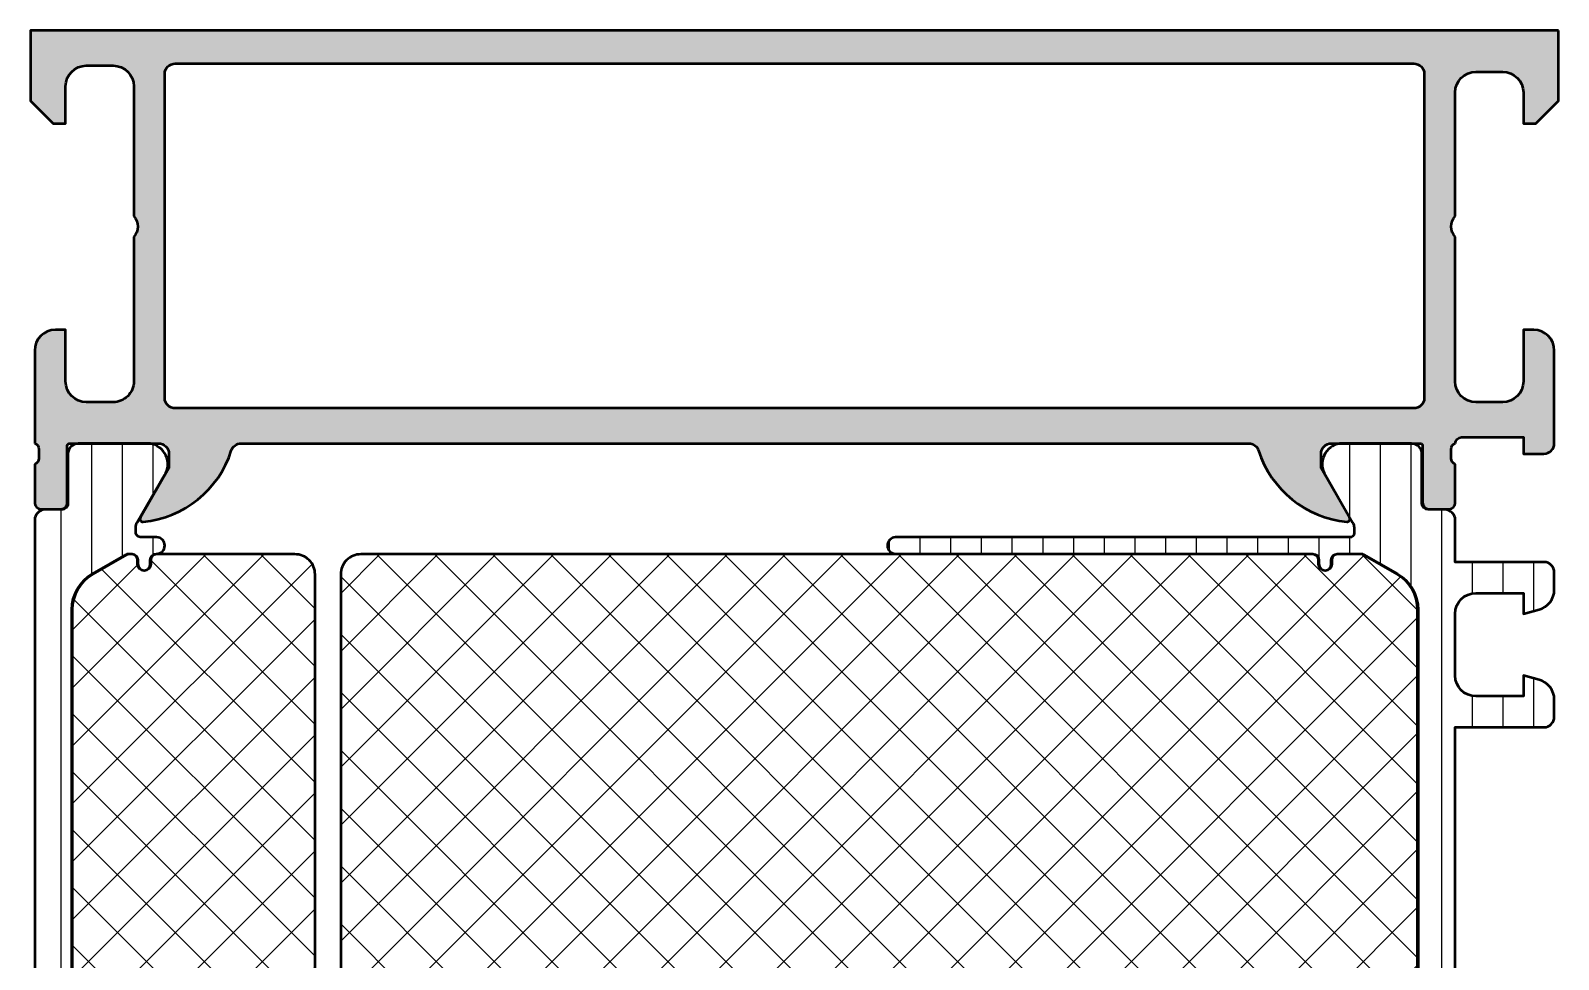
# Model space of a CAD drawing. Extents: x 0 to 125, y 0 to 90.
# Drawn here: x 0 to 74, y 45 to 90 of the extents above; entities that cross this region are included whole.
import ezdxf

# ---------------------------------------------------------------- set-up
doc = ezdxf.new("R2010")
doc.units = 0
for name, color, linetype, lineweight in [('0S-Alu contour', 7, 'Continuous', 50), ('0S-Alu hatch', 252, 'Continuous', 25), ('0S-Plastic contour', 254, 'Continuous', 50), ('0S-Plastic hatch', 253, 'Continuous', 25), ('0S-PT contour', 91, 'Continuous', 50), ('0S-PT hatch', 103, 'Continuous', 25)]:
    doc.layers.add(name, color=color, linetype=linetype, lineweight=lineweight)
pattern_1 = [(135, (0, 0), (-1.403165018917055, -1.403165018917055), []), (225, (0, 0), (1.403165018917055, -1.403165018917055), [])]
pattern_2 = [(90, (0, 0), (-1.4859, 0), [])]

# ---------------------------------------------------------------- blocks, each defined once
blk = doc.blocks.new('442250__46EB0185_D9AA_44B8_A478_DDF43CB1D770_')
at = {"layer": '0S-PT hatch'}
h = blk.add_hatch(dxfattribs=at)
h.set_pattern_fill('ANSI37', color=256, scale=0.625, angle=90, style=0)
h.set_pattern_definition(pattern_1)
edge = h.paths.add_edge_path()
edge.add_line((48.46373916375567, 64.63029503339224), (16.00000000001704, 64.63020331971985))
edge.add_arc((15.99999999999992, 63.65020331971987), 0.9799999999999826, 89.99999999899904, 180)
edge.add_line((15.01999999999994, 63.65020331971987), (15.01999999999994, 18.8497966802817))
edge.add_arc((15.99999997175049, 18.84979665203216), 0.9799999717505482, 179.9999982924527, 269.9999983483891)
edge.add_line((15.99999994350097, 17.86979668028162), (48.4637389539429, 17.86988838867766))
edge.add_line((48.4637389539429, 17.86988838867766), (62.10003318809844, 17.86999291809451))
edge.add_arc((62.10003318809839, 18.14999291809453), 0.2800000000000153, 270.0000000000116, 360)
edge.add_line((62.3800331880984, 18.14999291809459), (62.38003318809846, 18.35056371338082))
edge.add_ellipse((62.69946239281222, 18.35056371338082), major_axis=(-0.3194292047137636, 0), ratio=1, start_angle=180, end_angle=360, ccw=False)
edge.add_line((63.01889159752598, 18.35056371338082), (63.01889159752597, 18.14999291809458))
edge.add_arc((63.29888450317916, 18.14999291809455), 0.279992905653188, 180, 266.4872099681869)
edge.add_line((63.28172895991173, 17.87052607828826), (64.46501280946046, 17.87052607828827))
edge.add_arc((64.46501280946046, 18.05052607828831), 0.1800000000000459, 270, 299.9999999999981)
edge.add_line((64.55501280946048, 17.89464150560707), (66.18999999999998, 18.83860180018667))
edge.add_arc((65.20000000000006, 20.55333209967989), 1.979999999999991, 299.9999999999976, 360)
edge.add_line((67.18000000000005, 20.55333209967982), (67.17999999999999, 61.94666790036881))
edge.add_arc((65.19999999999995, 61.94666790036889), 1.980000000000046, 0, 59.99999999999756)
edge.add_line((66.19000000000004, 63.66139819986208), (64.55501280946048, 64.60535849444156))
edge.add_arc((64.46501280946053, 64.44947392176054), 0.1799999999998163, 59.99999999998587, 89.99999999998644)
edge.add_line((64.46501280946057, 64.62947392176036), (63.2817423082165, 64.62947392175741))
edge.add_arc((63.2988986918934, 64.34999291811812), 0.2800070943674218, 93.51278409638604, 180)
edge.add_line((63.01889159752597, 64.34999291811816), (63.01889159752598, 64.14942212283192))
edge.add_ellipse((62.69892478562439, 64.14942212283192), major_axis=(-0.3199668119015868, 0), ratio=1, start_angle=0, end_angle=180, ccw=False)
edge.add_line((62.37895797372281, 64.14942212283192), (62.37895797372281, 64.34999291807098))
edge.add_arc((62.09855141099128, 64.34999299473101), 0.2804065627315529, 1.56732007246e-05, 89.99998433597528)
edge.add_line((62.0985514876513, 64.63039955746255), (48.46373916375567, 64.63029503339224))
at = {"layer": '0S-PT contour', "color": 7}
for points in [[(48.46373916375567, 64.63029503339224), (16.00000000001704, 64.63020331971985)], [(62.0985514876513, 64.63039955746255), (48.46373916375567, 64.63029503339224)], [(64.46501280946057, 64.62947392176036), (63.2817423082165, 64.62947392175741)], [(66.19000000000004, 63.66139819986208), (64.55501280946048, 64.60535849444156)], [(15.01999999999994, 63.65020331971987), (15.01999999999994, 18.84979668028169)], [(62.37895797372281, 64.14942212283192), (62.37895797372281, 64.34999291807098)], [(63.01889159752597, 64.34999291811816), (63.01889159752598, 64.14942212283192)], [(67.18000000000005, 20.55333209967982), (67.17999999999999, 61.94666790036881)], [(64.55501280946048, 17.89464150560707), (66.18999999999998, 18.83860180018667)], [(15.99999994350097, 17.86979668028162), (48.4637389539429, 17.86988838867766), (62.10003318809844, 17.86999291809451)], [(62.3800331880984, 18.14999291809459), (62.38003318809846, 18.35056371338082)], [(63.01889159752598, 18.35056371338082), (63.01889159752597, 18.14999291809458)], [(63.28172895991173, 17.87052607828826), (64.46501280946046, 17.87052607828827)]]:
    blk.add_lwpolyline(points, dxfattribs=at)
for centre, radius, start, end in [((15.99999999999992, 63.65020331971987), 0.9799999999999826, 89.99999999899904, 180), ((62.09855141099128, 64.34999299473101), 0.2804065627315529, 1.56732007246e-05, 89.99998433597528), ((63.2988986918934, 64.34999291811812), 0.2800070943674218, 93.51278409638604, 180), ((64.46501280946053, 64.44947392176054), 0.1799999999998163, 59.99999999998587, 89.99999999998644), ((65.19999999999995, 61.94666790036889), 1.980000000000046, 0, 59.99999999999756), ((65.20000000000006, 20.55333209967989), 1.979999999999991, 299.9999999999976, 0), ((15.99999997175049, 18.84979665203216), 0.9799999717505482, 179.9999982924527, 269.9999983483891), ((62.10003318809839, 18.14999291809453), 0.2800000000000153, 270.0000000000116, 0), ((63.29888450317916, 18.14999291809455), 0.279992905653188, 180, 266.4872099681869), ((64.46501280946046, 18.05052607828831), 0.1800000000000459, 270, 299.9999999999981)]:
    blk.add_arc(centre, radius, start, end, dxfattribs=at)
at = {"layer": '0S-PT contour', "color": 7, "extrusion": (0, 0, -1)}
for centre, radius, start, end in [((-62.69892478562439, 64.14942212283192), 0.3199668119015868, 180, 0), ((-62.69946239281222, 18.35056371338082), 0.3194292047137637, 0, 180)]:
    blk.add_arc(centre, radius, start, end, dxfattribs=at)
blk = doc.blocks.new('284603__C738B774_F25B_4A2E_A7C9_7FFF41628965___524F543E_5144_43F8_AD84_D406063B0D5F_')
at = {"layer": '0S-Plastic hatch'}
h = blk.add_hatch(dxfattribs=at)
h.set_pattern_fill('ANSI31', color=256, scale=0.4680000000000001, angle=45, style=0)
h.set_pattern_definition(pattern_2)
edge = h.paths.add_edge_path()
edge.add_arc((72.79999999999998, 57.58074922337506), 1.000000000000028, 0, 75.00000000000094)
edge.add_line((73.0588190451025, 58.54667504966417), (72.30000000000001, 58.75000000000072))
edge.add_line((72.30000000000001, 58.75000000000072), (72.30000000000001, 57.75000000000073))
edge.add_line((72.30000000000001, 57.75000000000073), (70, 57.75000000000073))
edge.add_ellipse((70.00000000000003, 58.75000000000075), major_axis=(-1.000000000000028, 0), ratio=1, start_angle=0, end_angle=89.9999999999983, ccw=False)
edge.add_line((69, 58.75000000000072), (69, 61.75000000000071))
edge.add_ellipse((70, 61.75000000000073), major_axis=(-1, 0), ratio=1, start_angle=270, end_angle=360, ccw=False)
edge.add_line((70, 62.75000000000073), (72.30000000000001, 62.75000000000073))
edge.add_line((72.30000000000001, 62.75000000000073), (72.30000000000001, 61.75000000000072))
edge.add_line((72.30000000000001, 61.75000000000072), (73.05881904510255, 61.95332495033735))
edge.add_arc((72.80000000000007, 62.91925077662637), 0.9999999999999403, 284.9999999999988, 360)
edge.add_line((73.80000000000001, 62.91925077662636), (73.80000000000001, 63.75000000000073))
edge.add_arc((73.30000000000001, 63.75000000000071), 0.5, 0, 90)
edge.add_line((73.30000000000001, 64.25000000000071), (69, 64.25000000000072))
edge.add_line((69, 64.25000000000072), (69, 66.29000567890996))
edge.add_arc((68.50000267890202, 66.29000567890996), 0.4999973210979789, 0, 90.00030698202455)
edge.add_line((68.49999999999282, 66.79000300000078), (67.68966866665949, 66.79000300000078))
edge.add_ellipse((67.6896686666595, 67.0900030000008), major_axis=(-0.3000000000000256, 0), ratio=1, start_angle=0, end_angle=89.99999999999733, ccw=False)
edge.add_line((67.38966866665947, 67.09000300000076), (67.3900006170565, 69.49000138293707))
edge.add_arc((66.89000463961789, 69.49000402256215), 0.4999959774455833, 359.9996975182267, 450.000302481185)
edge.add_line((66.89000199999282, 69.99000000000076), (63.41346050189333, 69.99000000000076))
edge.add_arc((63.55577115088467, 69.00018192527791), 0.9999960709244732, 98.18160805189945, 212.7270160998393)
edge.add_line((62.71451850189332, 68.45954700000078), (64.03301271673038, 66.17584771739298))
edge.add_ellipse((63.59999999999982, 65.92584774309336), major_axis=(-0.5000000000002004, 0), ratio=1, start_angle=180, end_angle=209.9999965993426, ccw=False)
edge.add_line((64.10000000000002, 65.92584774309344), (64.10000000000002, 65.65000000000067))
edge.add_ellipse((63.90000000000043, 65.65000000000073), major_axis=(-0.1999999999995978, 0), ratio=1, start_angle=90.00000000000199, end_angle=180, ccw=False)
edge.add_line((63.90000000000043, 65.45000000000113), (41.89941249254695, 65.45000000000078))
edge.add_arc((41.89941249254696, 65.05020331969621), 0.3997966803045756, 90.00000000000102, 270.000000000001)
edge.add_line((41.89941249254697, 64.65040663939163), (62.10006721427486, 64.64947655464816))
edge.add_ellipse((62.1000331880985, 64.34947655657784), major_axis=(-0.2999999999999539, 0), ratio=1, start_angle=180, end_angle=269.99350147899173, ccw=False)
edge.add_line((62.40003318809846, 64.34947655657783), (62.40003318809846, 64.14996681194968))
edge.add_arc((62.70000000000002, 64.14996681194968), 0.2999668119015553, 180, 360)
edge.add_line((62.99996681190157, 64.14996681194968), (62.99996681190156, 64.3494739217603))
edge.add_ellipse((63.29996681190158, 64.34947392176034), major_axis=(-0.3000000000000184, 0), ratio=1, start_angle=270.00000000001353, end_angle=360, ccw=False)
edge.add_line((63.29996681190151, 64.64947392176036), (64.46501280946038, 64.64947392176036))
edge.add_ellipse((64.46501280946042, 64.44947392176049), major_axis=(-0.1999999999998749, 0), ratio=1, start_angle=239.999999999983, end_angle=270.0000000000122, ccw=False)
edge.add_line((64.56501280946041, 64.62267900251723), (66.19999999999999, 63.67871870793777))
edge.add_ellipse((65.19999999999997, 61.94666790036887), major_axis=(-2.000000000000023, 0), ratio=1, start_angle=180, end_angle=239.9999999999999, ccw=False)
edge.add_line((67.19999999999997, 61.94666790036881), (67.20000000000005, 20.55333209967982))
edge.add_ellipse((65.20000000000013, 20.55333209967981), major_axis=(-1.999999999999914, 0), ratio=1, start_angle=119.99999999999861, end_angle=180, ccw=False)
edge.add_line((66.20000000000005, 18.82128129211098), (64.56501280946048, 17.87732099753138))
edge.add_ellipse((64.46501280946046, 18.05052607828828), major_axis=(-0.2000000000000167, 0), ratio=1, start_angle=90, end_angle=120.0000000000048, ccw=False)
edge.add_line((64.46501280946046, 17.85052607828826), (63.2999668118544, 17.85052607828827))
edge.add_ellipse((63.29996681185438, 18.15052607824108), major_axis=(-0.2999999999528136, 0), ratio=1, start_angle=0, end_angle=90.00000000000409, ccw=False)
edge.add_line((62.99996681190157, 18.15052607824104), (62.99996681190157, 18.35003318805165))
edge.add_arc((62.70000000000002, 18.35003318805171), 0.2999668119015553, 0, 180)
edge.add_line((62.40003318809846, 18.35003318805177), (62.40003318809846, 18.15052344342364))
edge.add_ellipse((62.10003461429092, 18.15052344342359), major_axis=(-0.2999985738075352, 0), ratio=1, start_angle=90.00649852102413, end_angle=180, ccw=False)
edge.add_line((62.1000686403056, 17.85052487154568), (41.8996158122424, 17.85000000000074))
edge.add_arc((41.8996158122424, 17.45000000000071), 0.4000000000000341, 90, 270)
edge.add_line((41.8996158122424, 17.05000000000068), (63.90000000000004, 17.05000000000068))
edge.add_ellipse((63.90000000000008, 16.85000000000074), major_axis=(-0.1999999999999389, 0), ratio=1, start_angle=180, end_angle=270.00000000001427, ccw=False)
edge.add_line((64.10000000000002, 16.85000000000075), (64.10000000000002, 16.57415225690801))
edge.add_ellipse((63.60008549242182, 16.57412934928535), major_axis=(-0.4999145081030458, 0), ratio=1, start_angle=150.0026288697494, end_angle=180.0026254691847, ccw=False)
edge.add_line((64.03303562435065, 16.32419195977604), (62.71451850189333, 14.04045300000066))
edge.add_arc((63.55577115088468, 13.49981807472351), 0.9999960709244718, 147.2729839001593, 261.8183919481001)
edge.add_line((63.41346050189333, 12.51000000000067), (66.89000199999282, 12.51000000000067))
edge.add_arc((66.89000463961789, 13.00999597743929), 0.4999959774455886, 269.9996975188149, 360.0003024817733)
edge.add_line((67.3900006170565, 13.00999861706438), (67.38966866665947, 15.40999700000066))
edge.add_ellipse((67.68966866665949, 15.40999700000066), major_axis=(-0.3000000000000114, 0), ratio=1, start_angle=270, end_angle=360, ccw=False)
edge.add_line((67.68966866665949, 15.70999700000067), (68.49999999999282, 15.70999700000067))
edge.add_arc((68.50000267890202, 16.20999432109146), 0.4999973210979719, 269.9996930179755, 360)
edge.add_line((68.99999999999999, 16.20999432109146), (69, 18.25000000000072))
edge.add_line((69, 18.25000000000072), (73.30000000000001, 18.25000000000072))
edge.add_arc((73.30000000000001, 18.75000000000072), 0.5, 270, 360)
edge.add_line((73.80000000000001, 18.75000000000072), (73.80000000000001, 19.5807492233751))
edge.add_arc((72.80000000000001, 19.58074922337512), 1, 0, 74.99999999999878)
edge.add_line((73.05881904510255, 20.54667504966419), (72.30000000000001, 20.75000000000073))
edge.add_line((72.30000000000001, 20.75000000000073), (72.30000000000001, 19.75000000000073))
edge.add_line((72.30000000000001, 19.75000000000073), (70, 19.75000000000072))
edge.add_ellipse((69.99999999999999, 20.75000000000072), major_axis=(-0.9999999999999928, 0), ratio=1, start_angle=0, end_angle=90.0000000000008, ccw=False)
edge.add_line((69, 20.75000000000073), (69, 23.75000000000072))
edge.add_ellipse((69.99999999999999, 23.75000000000073), major_axis=(-0.9999999999999857, 0), ratio=1, start_angle=269.9999999999992, end_angle=360, ccw=False)
edge.add_line((70, 24.75000000000072), (72.30000000000001, 24.75000000000072))
edge.add_line((72.30000000000001, 24.75000000000072), (72.30000000000001, 23.75000000000072))
edge.add_line((72.30000000000001, 23.75000000000072), (73.05881904510255, 23.95332495033726))
edge.add_arc((72.80000000000001, 24.91925077662633), 1.000000000000002, 285.0000000000012, 360)
edge.add_line((73.80000000000003, 24.91925077662636), (73.80000000000001, 25.75000000000073))
edge.add_arc((73.30000000000001, 25.75000000000073), 0.5, 0, 90)
edge.add_line((73.30000000000001, 26.25000000000073), (69, 26.25000000000073))
edge.add_line((69, 26.25000000000073), (69, 56.25000000000072))
edge.add_line((69, 56.25000000000072), (73.3, 56.25000000000072))
edge.add_arc((73.30000000000003, 56.75000000000072), 0.5, 269.9999999999968, 360)
edge.add_line((73.80000000000003, 56.75000000000071), (73.80000000000001, 57.58074922337509))
at = {"layer": '0S-Plastic contour', "color": 7}
for points in [[(66.89000199999282, 69.99000000000076), (63.41346050189333, 69.99000000000076)], [(67.38966866665947, 67.09000300000076), (67.3900006170565, 69.49000138293707)], [(62.71451850189332, 68.45954700000078), (64.03301271673038, 66.17584771739298)], [(68.49999999999282, 66.79000300000078), (67.68966866665949, 66.79000300000078)], [(64.10000000000002, 65.92584774309344), (64.10000000000002, 65.65000000000067)], [(73.30000000000001, 64.25000000000071), (69, 64.25000000000072), (69, 66.29000567890996)], [(63.90000000000043, 65.45000000000113), (41.89941249254695, 65.45000000000078)], [(41.89941249254697, 64.65040663939163), (62.10006721427486, 64.64947655464816)], [(63.29996681190151, 64.64947392176036), (64.46501280946038, 64.64947392176036)], [(64.56501280946041, 64.62267900251723), (66.19999999999999, 63.67871870793777)], [(62.40003318809846, 64.34947655657783), (62.40003318809846, 64.14996681194968)], [(62.99996681190157, 64.14996681194968), (62.99996681190156, 64.3494739217603)], [(73.80000000000001, 62.91925077662636), (73.80000000000001, 63.75000000000073)], [(70, 62.75000000000073), (72.30000000000001, 62.75000000000073), (72.30000000000001, 61.75000000000072), (73.05881904510255, 61.95332495033735)], [(67.19999999999997, 61.94666790036881), (67.20000000000005, 20.55333209967982)], [(69, 58.75000000000072), (69, 61.75000000000071)], [(73.0588190451025, 58.54667504966417), (72.30000000000001, 58.75000000000072), (72.30000000000001, 57.75000000000073), (70, 57.75000000000073)], [(73.80000000000003, 56.75000000000071), (73.80000000000001, 57.58074922337509)], [(73.30000000000001, 26.25000000000073), (69, 26.25000000000073), (69, 56.25000000000072), (73.3, 56.25000000000072)], [(73.80000000000003, 24.91925077662636), (73.80000000000001, 25.75000000000073)], [(70, 24.75000000000072), (72.30000000000001, 24.75000000000072), (72.30000000000001, 23.75000000000072), (73.05881904510255, 23.95332495033726)], [(69, 20.75000000000073), (69, 23.75000000000072)], [(73.05881904510255, 20.54667504966419), (72.30000000000001, 20.75000000000073), (72.30000000000001, 19.75000000000073), (70, 19.75000000000072)], [(73.80000000000001, 18.75000000000072), (73.80000000000001, 19.5807492233751)], [(66.20000000000005, 18.82128129211098), (64.56501280946048, 17.87732099753138)], [(62.1000686403056, 17.85052487154568), (41.8996158122424, 17.85000000000074)], [(62.40003318809846, 18.35003318805177), (62.40003318809846, 18.15052344342364)], [(62.99996681190157, 18.15052607824104), (62.99996681190157, 18.35003318805165)], [(64.46501280946046, 17.85052607828826), (63.2999668118544, 17.85052607828827)], [(68.99999999999999, 16.20999432109146), (69, 18.25000000000072), (73.30000000000001, 18.25000000000072)], [(41.8996158122424, 17.05000000000068), (63.90000000000004, 17.05000000000068)], [(64.03303562435065, 16.32419195977604), (62.71451850189333, 14.04045300000066)], [(64.10000000000002, 16.85000000000075), (64.10000000000002, 16.57415225690801)], [(67.68966866665949, 15.70999700000067), (68.49999999999282, 15.70999700000067)], [(67.3900006170565, 13.00999861706438), (67.38966866665947, 15.40999700000066)], [(63.41346050189333, 12.51000000000067), (66.89000199999282, 12.51000000000067)]]:
    blk.add_lwpolyline(points, dxfattribs=at)
for centre, radius, start, end in [((63.55577115088467, 69.00018192527791), 0.9999960709244732, 98.18160805189945, 212.7270160998393), ((66.89000463961789, 69.49000402256215), 0.4999959774455833, 359.9996975182267, 90.00030248118505), ((68.50000267890202, 66.29000567890996), 0.4999973210979789, 0, 90.00030698202455), ((41.89941249254696, 65.05020331969621), 0.3997966803045756, 90.00000000000102, 270.000000000001), ((62.70000000000002, 64.14996681194968), 0.2999668119015553, 180, 0), ((73.30000000000001, 63.75000000000071), 0.5, 0, 90), ((72.80000000000007, 62.91925077662637), 0.9999999999999403, 284.9999999999988, 0), ((72.79999999999998, 57.58074922337506), 1.000000000000028, 0, 75.00000000000094), ((73.30000000000003, 56.75000000000072), 0.5, 269.9999999999968, 0), ((73.30000000000001, 25.75000000000073), 0.5, 0, 90), ((72.80000000000001, 24.91925077662633), 1.000000000000002, 285.0000000000012, 0), ((72.80000000000001, 19.58074922337512), 1, 0, 74.99999999999878), ((62.70000000000002, 18.35003318805171), 0.2999668119015553, 0, 180), ((73.30000000000001, 18.75000000000072), 0.5, 270, 0), ((41.8996158122424, 17.45000000000071), 0.4000000000000341, 90, 270), ((68.50000267890202, 16.20999432109146), 0.4999973210979719, 269.9996930179755, 0), ((63.55577115088468, 13.49981807472351), 0.9999960709244718, 147.2729839001593, 261.8183919481001), ((66.89000463961789, 13.00999597743929), 0.4999959774455886, 269.9996975188149, 0.0003024817733149)]:
    blk.add_arc(centre, radius, start, end, dxfattribs=at)
at = {"layer": '0S-Plastic contour', "color": 7, "extrusion": (0, 0, -1)}
for centre, radius, start, end in [((-67.6896686666595, 67.0900030000008), 0.3000000000000256, 270.0000000000027, 0), ((-63.59999999999982, 65.92584774309336), 0.5000000000002004, 150.0000034006574, 180), ((-63.90000000000043, 65.65000000000073), 0.1999999999995978, 180, 269.999999999998), ((-62.1000331880985, 64.34947655657784), 0.2999999999999539, 90.00649852100825, 180), ((-63.29996681190158, 64.34947392176034), 0.3000000000000185, 0, 89.99999999998644), ((-64.46501280946042, 64.44947392176049), 0.1999999999998749, 89.99999999998779, 120.000000000017), ((-65.19999999999997, 61.94666790036887), 2.000000000000023, 120.0000000000001, 180), ((-70, 61.75000000000073), 1, 0, 90), ((-70.00000000000003, 58.75000000000075), 1.000000000000028, 270.0000000000017, 0), ((-69.99999999999999, 23.75000000000073), 0.9999999999999857, 0, 90.00000000000081), ((-69.99999999999999, 20.75000000000072), 0.9999999999999928, 269.9999999999992, 0), ((-65.20000000000013, 20.55333209967981), 1.999999999999914, 180, 240.0000000000014), ((-62.10003461429092, 18.15052344342359), 0.2999985738075352, 180, 269.9935014789759), ((-63.29996681185438, 18.15052607824108), 0.2999999999528136, 269.9999999999959, 0), ((-64.46501280946046, 18.05052607828828), 0.2000000000000167, 239.9999999999952, 270), ((-63.90000000000008, 16.85000000000074), 0.1999999999999389, 89.99999999998575, 180), ((-63.60008549242182, 16.57412934928535), 0.4999145081030458, 179.9973745308153, 209.9973711302506), ((-67.68966866665949, 15.40999700000066), 0.3000000000000114, 0, 90)]:
    blk.add_arc(centre, radius, start, end, dxfattribs=at)
blk = doc.blocks.new('345180__D2E89911_F182_43EC_9AFD_C70841361B61_')
at = {"layer": '0S-Alu hatch'}
h = blk.add_hatch(color=256, dxfattribs=at)
edge = h.paths.add_edge_path()
edge.add_line((73.9998425233399, 90.00066419843188), (-5.9616241e-09, 90.00066419843188))
edge.add_line((-5.9616241e-09, 90.00066419843188), (-5.9616383e-09, 86.60066263631872))
edge.add_line((-5.9616383e-09, 86.60066263631872), (1.099975579975918, 85.50066440061617))
edge.add_line((1.099975579975918, 85.50066440061617), (1.6999816834915, 85.50066440061617))
edge.add_line((1.6999816834915, 85.50066440061617), (1.699981683491515, 87.30067484334992))
edge.add_ellipse((2.700038651642227, 87.30061787519922), major_axis=(-1.000056969773305, 0), ratio=1, start_angle=270.0032638486652, end_angle=359.996736151318, ccw=False)
edge.add_line((2.699981683491486, 88.30067484334994), (3.999969476460236, 88.30067484334994))
edge.add_ellipse((3.999963407317569, 87.30066877420728), major_axis=(-1.000006069161088, 0), ratio=1, start_angle=180.0003477333174, end_angle=269.99965226585033, ccw=False)
edge.add_line((4.999969476460236, 87.30067484333543), (4.999969476460236, 81.00066392377902))
edge.add_ellipse((4.474993684127793, 80.50066392377903), major_axis=(-0.7249824705019261, 0), ratio=1, start_angle=136.3958616163861, end_angle=223.604138383614, ccw=False)
edge.add_line((4.999969476460236, 80.00066392377902), (4.999969476460236, 73.00066392377903))
edge.add_ellipse((4.000000547822767, 73.0006328524165), major_axis=(-0.9999689291201987, 0), ratio=1, start_angle=89.99821968674871, end_angle=180.0017803131609, ccw=False)
edge.add_line((3.999969476460264, 72.00066392377903), (2.699981683491529, 72.00066392377903))
edge.add_ellipse((2.700001506639309, 73.00068374692682), major_axis=(-1.00001982334427, 0), ratio=1, start_angle=0.0011357599706229848, end_angle=89.99886423981002, ccw=False)
edge.add_line((1.699981683491514, 73.00066392378288), (1.699981683491515, 75.50066392377903))
edge.add_line((1.699981683491515, 75.50066392377903), (1.199981683491515, 75.50066392377903))
edge.add_arc((1.200016049060025, 74.50062955821055), 1.000034366158957, 90.00196893437189, 179.9980310656152)
edge.add_line((0.1999816834915438, 74.50066392377929), (0.1999816834915009, 70.0009798867415))
edge.add_ellipse((0.1211452369483867, 69.73345929474834), major_axis=(-0.2788950563274817, 0), ratio=1, start_angle=178.8354106259059, end_angle=253.58012358049558, ccw=False)
edge.add_line((0.3999826834914872, 69.72779088675), (0.3999826834915012, 69.27419688675))
edge.add_ellipse((0.1211145878483555, 69.26853622727295), major_axis=(-0.2789255417371274, 0), ratio=1, start_angle=106.4245945553516, end_angle=181.1628700728891, ccw=False)
edge.add_line((0.1999816834915008, 69.00099288675003), (0.1999816834914867, 67.1209818867415))
edge.add_arc((0.4999816834914839, 67.1209818867415), 0.2999999999999971, 180, 269.9999999999999)
edge.add_line((0.4999816834914837, 66.8209818867415), (1.479956002534279, 66.8209818867415))
edge.add_arc((1.479956002534294, 67.1209818867415), 0.3000000000000114, 269.9999999999973, 360)
edge.add_line((1.779956002534305, 67.1209818867415), (1.779956002534291, 69.8809798867415))
edge.add_ellipse((1.89995600253439, 69.8809798867415), major_axis=(-0.1200000000000996, 0), ratio=1, start_angle=268.42875992753784, end_angle=360, ccw=False)
edge.add_line((1.903246387594847, 70.00093476728489), (6.199999994038378, 70.00093476728489))
edge.add_ellipse((6.199999994038384, 69.50093476728489), major_axis=(-0.5, 0), ratio=1, start_angle=180, end_angle=270.0000000000006, ccw=False)
edge.add_line((6.699999994038378, 69.50093476728489), (6.699999994038378, 68.8009347672849))
edge.add_line((6.699999994038378, 68.8009347672849), (5.318504536416014, 66.40811444425734))
edge.add_arc((5.438119778686683, 66.3390545519332), 0.1381197846482995, 150.0000000000069, 275.6225775507898)
edge.add_arc((4.961776752864537, 71.17754362913263), 4.999999999999925, 275.6225775507941, 342.2515836439304)
edge.add_ellipse((10.1999999940383, 69.50093476728487), major_axis=(-0.5000000000000139, 0), ratio=1, start_angle=269.9999999999898, end_angle=342.2515836439285, ccw=False)
edge.add_line((10.19999999403838, 70.00093476728489), (58.99999999403838, 70.00093476728489))
edge.add_ellipse((58.99999999403839, 69.50093476728493), major_axis=(-0.4999999999999574, 0), ratio=1, start_angle=197.7484163560703, end_angle=270.0000000000008, ccw=False)
edge.add_arc((64.2382232352122, 71.17754362913274), 5.000000000000056, 197.7484163560699, 264.3774224492063)
edge.add_arc((63.76188020939007, 66.33905455193317), 0.1381197846483018, 264.3774224492077, 389.9999999999982)
edge.add_line((63.88149545166075, 66.40811444425734), (62.49999999403837, 68.80093476728489))
edge.add_line((62.49999999403837, 68.80093476728489), (62.49999999403837, 69.50093476728489))
edge.add_ellipse((62.99999999403837, 69.5009347672849), major_axis=(-0.4999999999999929, 0), ratio=1, start_angle=269.9999999999992, end_angle=360, ccw=False)
edge.add_line((62.99999999403837, 70.00093476728489), (67.30002567499558, 70.00093476728489))
edge.add_ellipse((67.30002567499558, 69.88093476728488), major_axis=(-0.1200000000000045, 0), ratio=1, start_angle=180, end_angle=270, ccw=False)
edge.add_line((67.42002567499559, 69.88093476728488), (67.42002567499559, 67.12093676728489))
edge.add_arc((67.7200256749956, 67.12093676728489), 0.3000000000000114, 180, 270)
edge.add_line((67.7200256749956, 66.82093676728488), (68.69999999403836, 66.82093676728488))
edge.add_arc((68.69999999403836, 67.12093676728489), 0.2999999999999971, 270, 360)
edge.add_line((68.99999999403836, 67.12093676728489), (68.99999999403838, 69.0009477672934))
edge.add_ellipse((69.07886708968161, 69.26849110781637), major_axis=(-0.2789255417372169, 0), ratio=1, start_angle=-1.1628700728778085, end_angle=73.57540544463541, ccw=False)
edge.add_line((68.79999899403838, 69.2741517672934), (68.79999899403838, 69.7277457672934))
edge.add_ellipse((69.07883644058138, 69.73341417529181), major_axis=(-0.278895056327396, 0), ratio=1, start_angle=-73.58436555008501, end_angle=1.1645893741059012, ccw=False)
edge.add_ellipse((69.32682790632656, 69.9738319786241), major_axis=(-0.3279305041731626, 0), ratio=1, start_angle=274.7009236714689, end_angle=355.2581896617274, ccw=False)
edge.add_line((69.29995250105742, 70.30065934614233), (72.29986082911375, 70.30065934614231))
edge.add_line((72.29986082911375, 70.30065934614231), (72.29986082911375, 69.50066392377903))
edge.add_line((72.29986082911375, 69.50066392377903), (73.29986082911375, 69.50067155317356))
edge.add_arc((73.29989156973441, 70.00064081214204), 0.4999692599135209, 269.9964771677667, 360.0026485613531)
edge.add_line((73.79986082911374, 70.00066392377906), (73.79992186427, 74.50066392377903))
edge.add_arc((72.79983439370106, 74.50057645321009), 1.000087474394158, 0.0050112561101264, 89.99498874391819)
edge.add_line((72.79992186427, 75.50066392377903), (72.29992186427, 75.50066392377903))
edge.add_line((72.29992186427, 75.50066392377903), (72.29992186427, 73.00066392377903))
edge.add_ellipse((71.29983446679692, 73.00075132124168), major_axis=(-1.000087401291905, 0), ratio=1, start_angle=90.00501389832198, end_angle=179.9949929319336, ccw=False)
edge.add_line((71.2999219834793, 72.00066392377903), (69.9998731553543, 72.00066392377903))
edge.add_ellipse((69.99993195308329, 73.00072272150803), major_axis=(-1.000058799457481, 0), ratio=1, start_angle=0.0033686637580103707, end_angle=89.99663133635721, ccw=False)
edge.add_line((68.9998731553543, 73.00066392377698), (68.9998731553543, 80.00066392377902))
edge.add_ellipse((69.52471249567262, 80.50066392377903), major_axis=(-0.7248836686984834, 0), ratio=1, start_angle=-43.611576736315385, end_angle=43.611576736315385, ccw=False)
edge.add_line((68.9998731553543, 81.00066392377902), (68.9998731553543, 87.0010990376859))
edge.add_ellipse((69.99992796404254, 87.00105185878122), major_axis=(-1.000054809801111, 0), ratio=1, start_angle=270.0031401344087, end_angle=359.997296995918, ccw=False)
edge.add_line((69.9998731553543, 88.0011066670804), (71.2999219834793, 88.0011066670804))
edge.add_ellipse((71.29983553786367, 87.00102033999666), major_axis=(-1.000086330819863, 0), ratio=1, start_angle=180.0053828449331, end_angle=269.9950474586182, ccw=False)
edge.add_line((72.29992186427, 87.00111429647436), (72.29992186427, 85.50065677122166))
edge.add_line((72.29992186427, 85.50065677122166), (72.8998974502075, 85.50065677122166))
edge.add_line((72.8998974502075, 85.50065677122166), (73.99987304091803, 86.60063211874058))
edge.add_line((73.99987304091803, 86.60063211874058), (73.9998425233399, 90.00066419843188))
edge = h.paths.add_edge_path()
edge.add_line((6.999984735249313, 88.40065805868198), (66.99985789656523, 88.40065805868198))
edge.add_ellipse((66.99985515569762, 87.90065531781435), major_axis=(-0.500002740875127, 0), ratio=1, start_angle=180.0003140784808, end_angle=269.99968592142864, ccw=False)
edge.add_line((67.49985789656523, 87.90065805868198), (67.49985789656523, 72.20066087202201))
edge.add_ellipse((66.99985515569762, 72.20066361288883), major_axis=(-0.500002740875127, 0), ratio=1, start_angle=90.00031407857142, end_angle=179.9996859215194, ccw=False)
edge.add_line((66.99985789656523, 71.70066087202122), (6.999984735249313, 71.70066087202123))
edge.add_ellipse((6.999987476116913, 72.20066361288883), major_axis=(-0.5000027408751128, 0), ratio=1, start_angle=0.00031407848081244083, end_angle=89.99968592143023, ccw=False)
edge.add_line((6.499984735249313, 72.20066087202123), (6.499984735249313, 87.90065805868119))
edge.add_ellipse((6.999987476116928, 87.90065531781435), major_axis=(-0.500002740875127, 0), ratio=1, start_angle=270.00031407857136, end_angle=359.99968592151924, ccw=False)
at = {"layer": '0S-Alu contour', "color": 7}
for points in [[(73.9998425233399, 90.00066419843188), (-5.9616241e-09, 90.00066419843188), (-5.9616383e-09, 86.60066263631872), (1.099975579975918, 85.50066440061617), (1.6999816834915, 85.50066440061617), (1.699981683491515, 87.30067484334992)], [(72.29992186427, 87.00111429647436), (72.29992186427, 85.50065677122166), (72.8998974502075, 85.50065677122166), (73.99987304091803, 86.60063211874058), (73.9998425233399, 90.00066419843188)], [(2.699981683491486, 88.30067484334994), (3.999969476460236, 88.30067484334994)], [(6.999984735249313, 88.40065805868198), (66.99985789656523, 88.40065805868198)], [(6.499984735249313, 72.20066087202123), (6.499984735249313, 87.90065805868119)], [(67.49985789656523, 87.90065805868198), (67.49985789656523, 72.20066087202201)], [(69.9998731553543, 88.0011066670804), (71.2999219834793, 88.0011066670804)], [(4.999969476460236, 87.30067484333543), (4.999969476460236, 81.00066392377902)], [(68.9998731553543, 81.00066392377902), (68.9998731553543, 87.0010990376859)], [(4.999969476460236, 80.00066392377902), (4.999969476460236, 73.00066392377903)], [(68.9998731553543, 73.00066392377698), (68.9998731553543, 80.00066392377902)], [(1.699981683491514, 73.00066392378288), (1.699981683491515, 75.50066392377903), (1.199981683491515, 75.50066392377903)], [(72.79992186427, 75.50066392377903), (72.29992186427, 75.50066392377903), (72.29992186427, 73.00066392377903)], [(0.1999816834915438, 74.50066392377929), (0.1999816834915009, 70.0009798867415)], [(73.79986082911374, 70.00066392377906), (73.79992186427, 74.50066392377903)], [(3.999969476460264, 72.00066392377903), (2.699981683491529, 72.00066392377903)], [(71.2999219834793, 72.00066392377903), (69.9998731553543, 72.00066392377903)], [(66.99985789656523, 71.70066087202122), (6.999984735249313, 71.70066087202123)], [(69.29995250105742, 70.30065934614233), (72.29986082911375, 70.30065934614231), (72.29986082911375, 69.50066392377903), (73.29986082911375, 69.50067155317356)], [(0.3999826834914872, 69.72779088675), (0.3999826834915012, 69.27419688675)], [(1.779956002534305, 67.1209818867415), (1.779956002534291, 69.8809798867415)], [(1.903246387594847, 70.00093476728489), (6.199999994038378, 70.00093476728489)], [(10.19999999403838, 70.00093476728489), (58.99999999403838, 70.00093476728489)], [(62.99999999403837, 70.00093476728489), (67.30002567499558, 70.00093476728489)], [(67.42002567499559, 69.88093476728488), (67.42002567499559, 67.12093676728489)], [(68.79999899403838, 69.2741517672934), (68.79999899403838, 69.7277457672934)], [(0.1999816834915008, 69.00099288675003), (0.1999816834914867, 67.1209818867415)], [(6.699999994038378, 69.50093476728489), (6.699999994038378, 68.8009347672849), (5.318504536416014, 66.40811444425734)], [(63.88149545166075, 66.40811444425734), (62.49999999403837, 68.80093476728489), (62.49999999403837, 69.50093476728489)], [(68.99999999403836, 67.12093676728489), (68.99999999403838, 69.0009477672934)], [(0.4999816834914837, 66.8209818867415), (1.479956002534279, 66.8209818867415)], [(67.7200256749956, 66.82093676728488), (68.69999999403836, 66.82093676728488)]]:
    blk.add_lwpolyline(points, dxfattribs=at)
at = {"layer": '0S-Alu contour', "color": 7, "extrusion": (0, 0, -1)}
for centre, radius, start, end in [((-2.700038651642227, 87.30061787519922), 1.000056969773305, 0.0032638486820021, 89.99673615133482), ((-3.999963407317569, 87.30066877420728), 1.000006069161088, 90.00034773414966, 179.9996522666826), ((-6.999987476116928, 87.90065531781435), 0.500002740875127, 0.0003140784807261, 89.99968592142865), ((-66.99985515569762, 87.90065531781435), 0.500002740875127, 90.00031407857134, 179.9996859215192), ((-69.99992796404254, 87.00105185878122), 1.000054809801111, 0.0027030040819815, 89.99685986559135), ((-71.29983553786367, 87.00102033999666), 1.000086330819863, 90.00495254138177, 179.9946171550669), ((-4.474993684127793, 80.50066392377903), 0.7249824705019261, 136.395861616386, 223.6041383836139), ((-69.52471249567262, 80.50066392377903), 0.7248836686984834, 316.3884232636846, 43.61157673631534), ((-2.700001506639309, 73.00068374692682), 1.00001982334427, 270.00113576019, 359.9988642400294), ((-4.000000547822767, 73.0006328524165), 0.9999689291201987, 179.9982196868391, 270.0017803132513), ((-69.99993195308329, 73.00072272150803), 1.000058799457481, 270.0033686636428, 359.996631336242), ((-71.29983446679692, 73.00075132124168), 1.000087401291905, 180.0050070680665, 269.994986101678), ((-6.999987476116913, 72.20066361288883), 0.5000027408751128, 270.0003140785698, 359.9996859215192), ((-66.99985515569762, 72.20066361288883), 0.500002740875127, 180.0003140784807, 269.9996859214286), ((-69.32682790632656, 69.9738319786241), 0.3279305041731626, 4.741810338272633, 85.29907632853111), ((-0.1211452369483867, 69.73345929474834), 0.2788950563274817, 106.4198764195044, 181.1645893740941), ((-1.89995600253439, 69.8809798867415), 0.1200000000000996, 0, 91.57124007246215), ((-6.199999994038384, 69.50093476728489), 0.5, 89.99999999999939, 180), ((-10.1999999940383, 69.50093476728487), 0.5000000000000139, 17.74841635607151, 90.00000000001017), ((-58.99999999403839, 69.50093476728493), 0.4999999999999574, 89.9999999999992, 162.2515836439297), ((-62.99999999403837, 69.5009347672849), 0.4999999999999929, 0, 90.00000000000081), ((-67.30002567499558, 69.88093476728488), 0.1200000000000045, 90, 180), ((-69.07883644058138, 69.73341417529181), 0.278895056327396, 358.8354106258941, 73.58436555008505), ((-0.1211145878483555, 69.26853622727295), 0.2789255417371274, 178.8371299271109, 253.5754054446484), ((-69.07886708968161, 69.26849110781637), 0.2789255417372169, 286.4245945553646, 1.162870072877761)]:
    blk.add_arc(centre, radius, start, end, dxfattribs=at)
at = {"layer": '0S-Alu contour', "color": 7}
for centre, radius, start, end in [((1.200016049060025, 74.50062955821055), 1.000034366158957, 90.00196893437189, 179.9980310656152), ((72.79983439370106, 74.50057645321009), 1.000087474394158, 0.0050112561101264, 89.99498874391819), ((4.961776752864537, 71.17754362913263), 4.999999999999925, 275.6225775507941, 342.2515836439304), ((64.2382232352122, 71.17754362913274), 5.000000000000056, 197.7484163560699, 264.3774224492063), ((73.29989156973441, 70.00064081214204), 0.4999692599135209, 269.9964771677667, 0.0026485613531484), ((0.4999816834914839, 67.1209818867415), 0.2999999999999971, 180, 269.9999999999999), ((1.479956002534294, 67.1209818867415), 0.3000000000000114, 269.9999999999973, 0), ((67.7200256749956, 67.12093676728489), 0.3000000000000114, 180, 270), ((68.69999999403836, 67.12093676728489), 0.2999999999999971, 270, 0), ((5.438119778686683, 66.3390545519332), 0.1381197846482995, 150.0000000000069, 275.6225775507898), ((63.76188020939007, 66.33905455193317), 0.1381197846483018, 264.3774224492077, 29.99999999999824)]:
    blk.add_arc(centre, radius, start, end, dxfattribs=at)
blk = doc.blocks.new('442250__39179594_4E97_4F66_B9CE_A7500206567E_')
at = {"layer": '0S-PT hatch'}
h = blk.add_hatch(dxfattribs=at)
h.set_pattern_fill('ANSI37', color=256, scale=0.625, angle=90, style=0)
h.set_pattern_definition(pattern_1)
edge = h.paths.add_edge_path()
edge.add_line((12.79999999998292, 64.63020331974455), (6.100406639391152, 64.63020331969743))
edge.add_arc((6.100406639391088, 64.34979668030638), 0.2804066393910318, 89.99999999998694, 180)
edge.add_line((5.820000000000057, 64.34979668030644), (5.820000000000046, 64.14922588506738))
edge.add_ellipse((5.500033188098482, 64.14922588506738), major_axis=(-0.3199668119015637, 0), ratio=1, start_angle=0, end_angle=180, ccw=False)
edge.add_line((5.180066376196919, 64.14922588506738), (5.180066376196919, 64.34979668035362))
edge.add_arc((4.900066376196916, 64.3497966803536), 0.280000000000002, 0, 86.4872129360067)
edge.add_line((4.917222339668303, 64.62927060206611), (4.734987190539555, 64.62927060206611))
edge.add_arc((4.734987190539578, 64.44927060206618), 0.1799999999999358, 90.00000000000708, 120.000000000008)
edge.add_line((4.644987190539588, 64.60515517474731), (3.010000000000033, 63.66119488016774))
edge.add_arc((4.000000000000033, 61.94646458067456), 1.979999999999995, 120.0000000000001, 180)
edge.add_line((2.020000000000038, 61.94646458067456), (2.020000000000031, 20.55312877998552))
edge.add_arc((4.000000000000021, 20.55312877998552), 1.979999999999989, 180, 240.0000000000003)
edge.add_line((3.010000000000038, 18.83839848049234), (4.644987190539577, 17.89443818591277))
edge.add_arc((4.734987190539582, 18.05032275859396), 0.1799999999999963, 239.9999999999974, 269.9999999999974)
edge.add_line((4.734987190539574, 17.87032275859397), (4.917222339668473, 17.87032275859397))
edge.add_arc((4.900066376196923, 18.14979668030646), 0.2799999999999938, 273.5127870640269, 360)
edge.add_line((5.180066376196917, 18.14979668030646), (5.180066376196917, 18.3503674755927))
edge.add_ellipse((5.499495580910678, 18.3503674755927), major_axis=(-0.319429204713761, 0), ratio=1, start_angle=180, end_angle=360, ccw=False)
edge.add_line((5.818924785624439, 18.3503674755927), (5.818924785624439, 18.14979668030646))
edge.add_arc((6.098924785624445, 18.14979668030645), 0.2800000000000065, 180, 269.9999999999993)
edge.add_line((6.098924785624442, 17.86979668030644), (12.80000000000003, 17.86979668030644))
edge.add_arc((12.80000000000003, 18.84979668030644), 0.9799999999999968, 270, 360)
edge.add_line((13.78000000000003, 18.84979668030645), (13.78000000000003, 63.65020331974458))
edge.add_arc((12.80000000000006, 63.65020331974458), 0.979999999999972, 0, 90.0000000010021)
at = {"layer": '0S-PT contour', "color": 7}
for points in [[(4.644987190539588, 64.60515517474731), (3.010000000000033, 63.66119488016774)], [(4.917222339668303, 64.62927060206611), (4.734987190539555, 64.62927060206611)], [(12.79999999998292, 64.63020331974455), (6.100406639391152, 64.63020331969743)], [(5.180066376196919, 64.14922588506738), (5.180066376196919, 64.34979668035362)], [(5.820000000000057, 64.34979668030644), (5.820000000000046, 64.14922588506738)], [(13.78000000000003, 18.84979668030645), (13.78000000000003, 63.65020331974458)], [(2.020000000000038, 61.94646458067456), (2.020000000000031, 20.55312877998552)], [(3.010000000000038, 18.83839848049234), (4.644987190539577, 17.89443818591277)], [(4.734987190539574, 17.87032275859397), (4.917222339668473, 17.87032275859397)], [(5.180066376196917, 18.14979668030646), (5.180066376196917, 18.3503674755927)], [(5.818924785624439, 18.3503674755927), (5.818924785624439, 18.14979668030646)], [(6.098924785624442, 17.86979668030644), (12.80000000000003, 17.86979668030644)]]:
    blk.add_lwpolyline(points, dxfattribs=at)
for centre, radius, start, end in [((4.734987190539578, 64.44927060206618), 0.1799999999999358, 90.00000000000708, 120.000000000008), ((4.900066376196916, 64.3497966803536), 0.280000000000002, 0, 86.4872129360067), ((6.100406639391088, 64.34979668030638), 0.2804066393910318, 89.99999999998694, 180), ((12.80000000000006, 63.65020331974458), 0.979999999999972, 0, 90.0000000010021), ((4.000000000000033, 61.94646458067456), 1.979999999999995, 120.0000000000001, 180), ((4.000000000000021, 20.55312877998552), 1.979999999999989, 180, 240.0000000000003), ((12.80000000000003, 18.84979668030644), 0.9799999999999968, 270, 0), ((4.734987190539582, 18.05032275859396), 0.1799999999999963, 239.9999999999974, 269.9999999999974), ((4.900066376196923, 18.14979668030646), 0.2799999999999938, 273.5127870640269, 0), ((6.098924785624445, 18.14979668030645), 0.2800000000000065, 180, 269.9999999999993)]:
    blk.add_arc(centre, radius, start, end, dxfattribs=at)
at = {"layer": '0S-PT contour', "color": 7, "extrusion": (0, 0, -1)}
for centre, radius, start, end in [((-5.500033188098482, 64.14922588506738), 0.3199668119015637, 180, 0), ((-5.499495580910678, 18.3503674755927), 0.319429204713761, 0, 180)]:
    blk.add_arc(centre, radius, start, end, dxfattribs=at)
blk = doc.blocks.new('284603__A9DCCE65_34DB_40F2_A744_EBAF9431FE72___8467B00D_F4BE_4B52_9374_1757BA4D4877_')
at = {"layer": '0S-Plastic hatch'}
h = blk.add_hatch(dxfattribs=at)
h.set_pattern_fill('ANSI31', color=256, scale=0.4680000000000001, angle=45, style=0)
h.set_pattern_definition(pattern_2)
edge = h.paths.add_edge_path()
edge.add_arc((0.6999973210980323, 66.29000567895832), 0.4999973210979648, 89.99969301797577, 180)
edge.add_line((0.2000000000000675, 66.29000567895832), (0.2000000000000294, 16.20999432109273))
edge.add_arc((0.699997321098018, 16.20999432109273), 0.4999973210979885, 180, 270.0003069820252)
edge.add_line((0.7000000000072071, 15.70999700000192), (1.510331333340559, 15.70999700000192))
edge.add_ellipse((1.51033133334056, 15.40999700000191), major_axis=(-0.3000000000000114, 0), ratio=1, start_angle=180, end_angle=270.0000000000001, ccw=False)
edge.add_line((1.810331333340571, 15.40999700000191), (1.809999382943544, 13.00999861706563))
edge.add_arc((2.309995360382165, 13.00999597744054), 0.4999959774455886, 179.9996975182267, 270.0003024811845)
edge.add_line((2.309998000007226, 12.51000000000192), (5.786539498106719, 12.51000000000192))
edge.add_arc((5.644228849115366, 13.49981807472477), 0.9999960709244705, 278.1816080518998, 392.7270160998407)
edge.add_line((6.485481498106707, 14.04045300000191), (5.166964648795266, 16.32419148667471))
edge.add_ellipse((5.599977365525615, 16.57419146097426), major_axis=(-0.4999999999999763, 0), ratio=1, start_angle=-0.005743823234126921, end_angle=29.99999659934622, ccw=False)
edge.add_line((5.099977368038086, 16.57424158528806), (5.100000000009441, 16.79999999998436))
edge.add_ellipse((5.35000000002692, 16.79999999998444), major_axis=(-0.2500000000174785, 0), ratio=1, start_angle=270.0000000000059, end_angle=360, ccw=False)
edge.add_line((5.350000000026894, 17.05000000000192), (6.100406639391025, 17.05000000000195))
edge.add_arc((6.100406639391023, 17.44925907311871), 0.3992590731167524, 270.0000000000002, 450.0000000000002)
edge.add_ellipse((6.100406639390969, 18.15000000000199), major_axis=(-0.3014818537665285, 0), ratio=1, start_angle=0, end_angle=90.00000000000978, ccw=False)
edge.add_line((5.798924785624441, 18.15000000000189), (5.798924785624441, 18.35057079528818))
edge.add_arc((5.499495580910679, 18.35057079528816), 0.2994292047137623, 0, 180)
edge.add_line((5.200066376196916, 18.35057079528812), (5.200066376196915, 18.15000000000189))
edge.add_ellipse((4.900066376196964, 18.1500000000019), major_axis=(-0.2999999999999501, 0), ratio=1, start_angle=93.3936392714549, end_angle=180, ccw=False)
edge.add_line((4.917825042085397, 17.85052607828945), (4.7349871905395, 17.8505260782894))
edge.add_ellipse((4.734987190539737, 18.05052607828936), major_axis=(-0.1999999999999637, 0), ratio=1, start_angle=59.999999999930026, end_angle=89.9999999999323, ccw=False)
edge.add_line((4.634987190539543, 17.87732099753263), (3.000000000000045, 18.82128129211214))
edge.add_ellipse((3.999999999999992, 20.553332099681), major_axis=(-1.999999999999958, 0), ratio=1, start_angle=0, end_angle=60.00000000000108, ccw=False)
edge.add_line((2.000000000000033, 20.55333209968098), (2.000000000000042, 61.9466679003701))
edge.add_ellipse((3.999999999999928, 61.94666790037008), major_axis=(-1.999999999999886, 0), ratio=1, start_angle=299.9999999999993, end_angle=360, ccw=False)
edge.add_line((3.000000000000008, 63.67871870793886), (4.634987190539532, 64.6226790025186))
edge.add_ellipse((4.734987190539507, 64.44947392176141), major_axis=(-0.200000000000245, 0), ratio=1, start_angle=269.99999999996874, end_angle=299.9999999999511, ccw=False)
edge.add_line((4.734987190539616, 64.64947392176165), (4.91782504208539, 64.64947392176163))
edge.add_ellipse((4.900066376196946, 64.35000000004915), major_axis=(-0.2999999999999793, 0), ratio=1, start_angle=180, end_angle=266.606360728543, ccw=False)
edge.add_line((5.200066376196925, 64.35000000004916), (5.200066376196921, 64.14942920476291))
edge.add_arc((5.499495580910682, 64.14942920476291), 0.2994292047137614, 180, 360)
edge.add_line((5.798924785624444, 64.14942920476291), (5.798924785624443, 64.35000000004908))
edge.add_ellipse((6.100406639391033, 64.35000000004901), major_axis=(-0.3014818537665898, 0), ratio=1, start_angle=270.00000000000085, end_angle=360, ccw=False)
edge.add_arc((6.100406639391028, 65.05074092693236), 0.3992590731167667, 270, 450)
edge.add_line((6.100406639391028, 65.45000000004913), (5.350000000026924, 65.45000000004914))
edge.add_ellipse((5.350000000026917, 65.70000000006662), major_axis=(-0.2500000000174651, 0), ratio=1, start_angle=0, end_angle=90.00000000000159, ccw=False)
edge.add_line((5.100000000009449, 65.70000000006667), (5.099977368038088, 65.92575841476295))
edge.add_ellipse((5.599977365525687, 65.92580853907674), major_axis=(-0.5000000000000459, 0), ratio=1, start_angle=-29.999996599345423, end_angle=0.005743823234126921, ccw=False)
edge.add_line((5.166964648795273, 66.17580851337632), (6.485481498106711, 68.45954700004913))
edge.add_arc((5.644228849115378, 69.00018192532626), 0.9999960709244534, 327.2729839001599, 441.8183919481005)
edge.add_line((5.786539498106723, 69.9900000000491), (2.309998000007223, 69.9900000000491))
edge.add_arc((2.309995360382151, 69.49000402261049), 0.4999959774455691, 89.99969751881417, 180.0003024817733)
edge.add_line((1.809999382943549, 69.49000138298541), (1.81033133334057, 67.09000300004912))
edge.add_ellipse((1.510331333340576, 67.09000300004911), major_axis=(-0.2999999999999943, 0), ratio=1, start_angle=89.99999999999898, end_angle=180, ccw=False)
edge.add_line((1.510331333340571, 66.79000300004911), (0.7000000000072129, 66.79000300004913))
at = {"layer": '0S-Plastic contour', "color": 7}
for points in [[(5.786539498106723, 69.9900000000491), (2.309998000007223, 69.9900000000491)], [(1.809999382943549, 69.49000138298541), (1.81033133334057, 67.09000300004912)], [(5.166964648795273, 66.17580851337632), (6.485481498106711, 68.45954700004913)], [(1.510331333340571, 66.79000300004911), (0.7000000000072129, 66.79000300004913)], [(0.2000000000000675, 66.29000567895832), (0.2000000000000294, 16.20999432109273)], [(5.100000000009449, 65.70000000006667), (5.099977368038088, 65.92575841476295)], [(6.100406639391028, 65.45000000004913), (5.350000000026924, 65.45000000004914)], [(3.000000000000008, 63.67871870793886), (4.634987190539532, 64.6226790025186)], [(4.734987190539616, 64.64947392176165), (4.91782504208539, 64.64947392176163)], [(5.200066376196925, 64.35000000004916), (5.200066376196921, 64.14942920476291)], [(5.798924785624444, 64.14942920476291), (5.798924785624443, 64.35000000004908)], [(2.000000000000033, 20.55333209968098), (2.000000000000042, 61.9466679003701)], [(4.634987190539543, 17.87732099753263), (3.000000000000045, 18.82128129211214)], [(4.917825042085397, 17.85052607828945), (4.7349871905395, 17.8505260782894)], [(5.200066376196916, 18.35057079528812), (5.200066376196915, 18.15000000000189)], [(5.798924785624441, 18.15000000000189), (5.798924785624441, 18.35057079528818)], [(5.350000000026894, 17.05000000000192), (6.100406639391025, 17.05000000000195)], [(5.099977368038086, 16.57424158528806), (5.100000000009441, 16.79999999998436)], [(6.485481498106707, 14.04045300000191), (5.166964648795266, 16.32419148667471)], [(0.7000000000072071, 15.70999700000192), (1.510331333340559, 15.70999700000192)], [(1.810331333340571, 15.40999700000191), (1.809999382943544, 13.00999861706563)], [(2.309998000007226, 12.51000000000192), (5.786539498106719, 12.51000000000192)]]:
    blk.add_lwpolyline(points, dxfattribs=at)
for centre, radius, start, end in [((2.309995360382151, 69.49000402261049), 0.4999959774455691, 89.99969751881417, 180.0003024817733), ((5.644228849115378, 69.00018192532626), 0.9999960709244534, 327.2729839001599, 81.81839194810065), ((0.6999973210980323, 66.29000567895832), 0.4999973210979648, 89.99969301797577, 180), ((6.100406639391028, 65.05074092693236), 0.3992590731167667, 270, 90), ((5.499495580910682, 64.14942920476291), 0.2994292047137614, 180, 0), ((5.499495580910679, 18.35057079528816), 0.2994292047137623, 0, 180), ((6.100406639391023, 17.44925907311871), 0.3992590731167524, 270.0000000000002, 90.00000000000026), ((0.699997321098018, 16.20999432109273), 0.4999973210979885, 180, 270.0003069820252), ((5.644228849115366, 13.49981807472477), 0.9999960709244705, 278.1816080518998, 32.72701609984069), ((2.309995360382165, 13.00999597744054), 0.4999959774455886, 179.9996975182267, 270.0003024811845)]:
    blk.add_arc(centre, radius, start, end, dxfattribs=at)
at = {"layer": '0S-Plastic contour', "color": 7, "extrusion": (0, 0, -1)}
for centre, radius, start, end in [((-1.510331333340576, 67.09000300004911), 0.2999999999999943, 180, 270.000000000001), ((-5.599977365525687, 65.92580853907674), 0.5000000000000459, 359.9942561767659, 29.99999659934534), ((-5.350000000026917, 65.70000000006662), 0.2500000000174651, 269.9999999999984, 0), ((-4.734987190539507, 64.44947392176141), 0.200000000000245, 60.00000000004886, 90.00000000003129), ((-4.900066376196946, 64.35000000004915), 0.2999999999999793, 93.393639271457, 180), ((-6.100406639391033, 64.35000000004901), 0.3014818537665898, 0, 89.99999999999916), ((-3.999999999999928, 61.94666790037008), 1.999999999999886, 0, 60.0000000000007), ((-3.999999999999992, 20.553332099681), 1.999999999999958, 299.9999999999989, 0), ((-4.734987190539737, 18.05052607828936), 0.1999999999999637, 270.0000000000677, 300.00000000007), ((-4.900066376196964, 18.1500000000019), 0.2999999999999501, 180, 266.6063607285451), ((-6.100406639390969, 18.15000000000199), 0.3014818537665285, 269.9999999999902, 0), ((-5.35000000002692, 16.79999999998444), 0.2500000000174785, 0, 89.9999999999941), ((-5.599977365525615, 16.57419146097426), 0.4999999999999763, 330.0000034006538, 0.0057438232341285), ((-1.51033133334056, 15.40999700000191), 0.3000000000000114, 89.99999999999987, 180)]:
    blk.add_arc(centre, radius, start, end, dxfattribs=at)
blk = doc.blocks.new('442250__6E5FD302_1D56_4ABA_915E_9CEA07BE8054_')
at = {"layer": '0S-Alu contour', "color": 7}
blk.add_blockref('345180__D2E89911_F182_43EC_9AFD_C70841361B61_', (0, 0), dxfattribs=at)
at = {"layer": '0S-Plastic contour', "color": 7}
for name in ['284603__A9DCCE65_34DB_40F2_A744_EBAF9431FE72___8467B00D_F4BE_4B52_9374_1757BA4D4877_', '284603__C738B774_F25B_4A2E_A7C9_7FFF41628965___524F543E_5144_43F8_AD84_D406063B0D5F_']:
    blk.add_blockref(name, (0, 0), dxfattribs=at)
at = {"layer": '0S-PT contour', "color": 7}
for name in ['442250__39179594_4E97_4F66_B9CE_A7500206567E_', '442250__46EB0185_D9AA_44B8_A478_DDF43CB1D770_']:
    blk.add_blockref(name, (0, 0), dxfattribs=at)

msp = doc.modelspace()

# ---------------------------------------------------------------- block references
at = {"layer": '0S-Alu contour', "color": 7}
msp.add_blockref('442250__6E5FD302_1D56_4ABA_915E_9CEA07BE8054_', (0, 0), dxfattribs=at)

doc.saveas('drawing.dxf')
